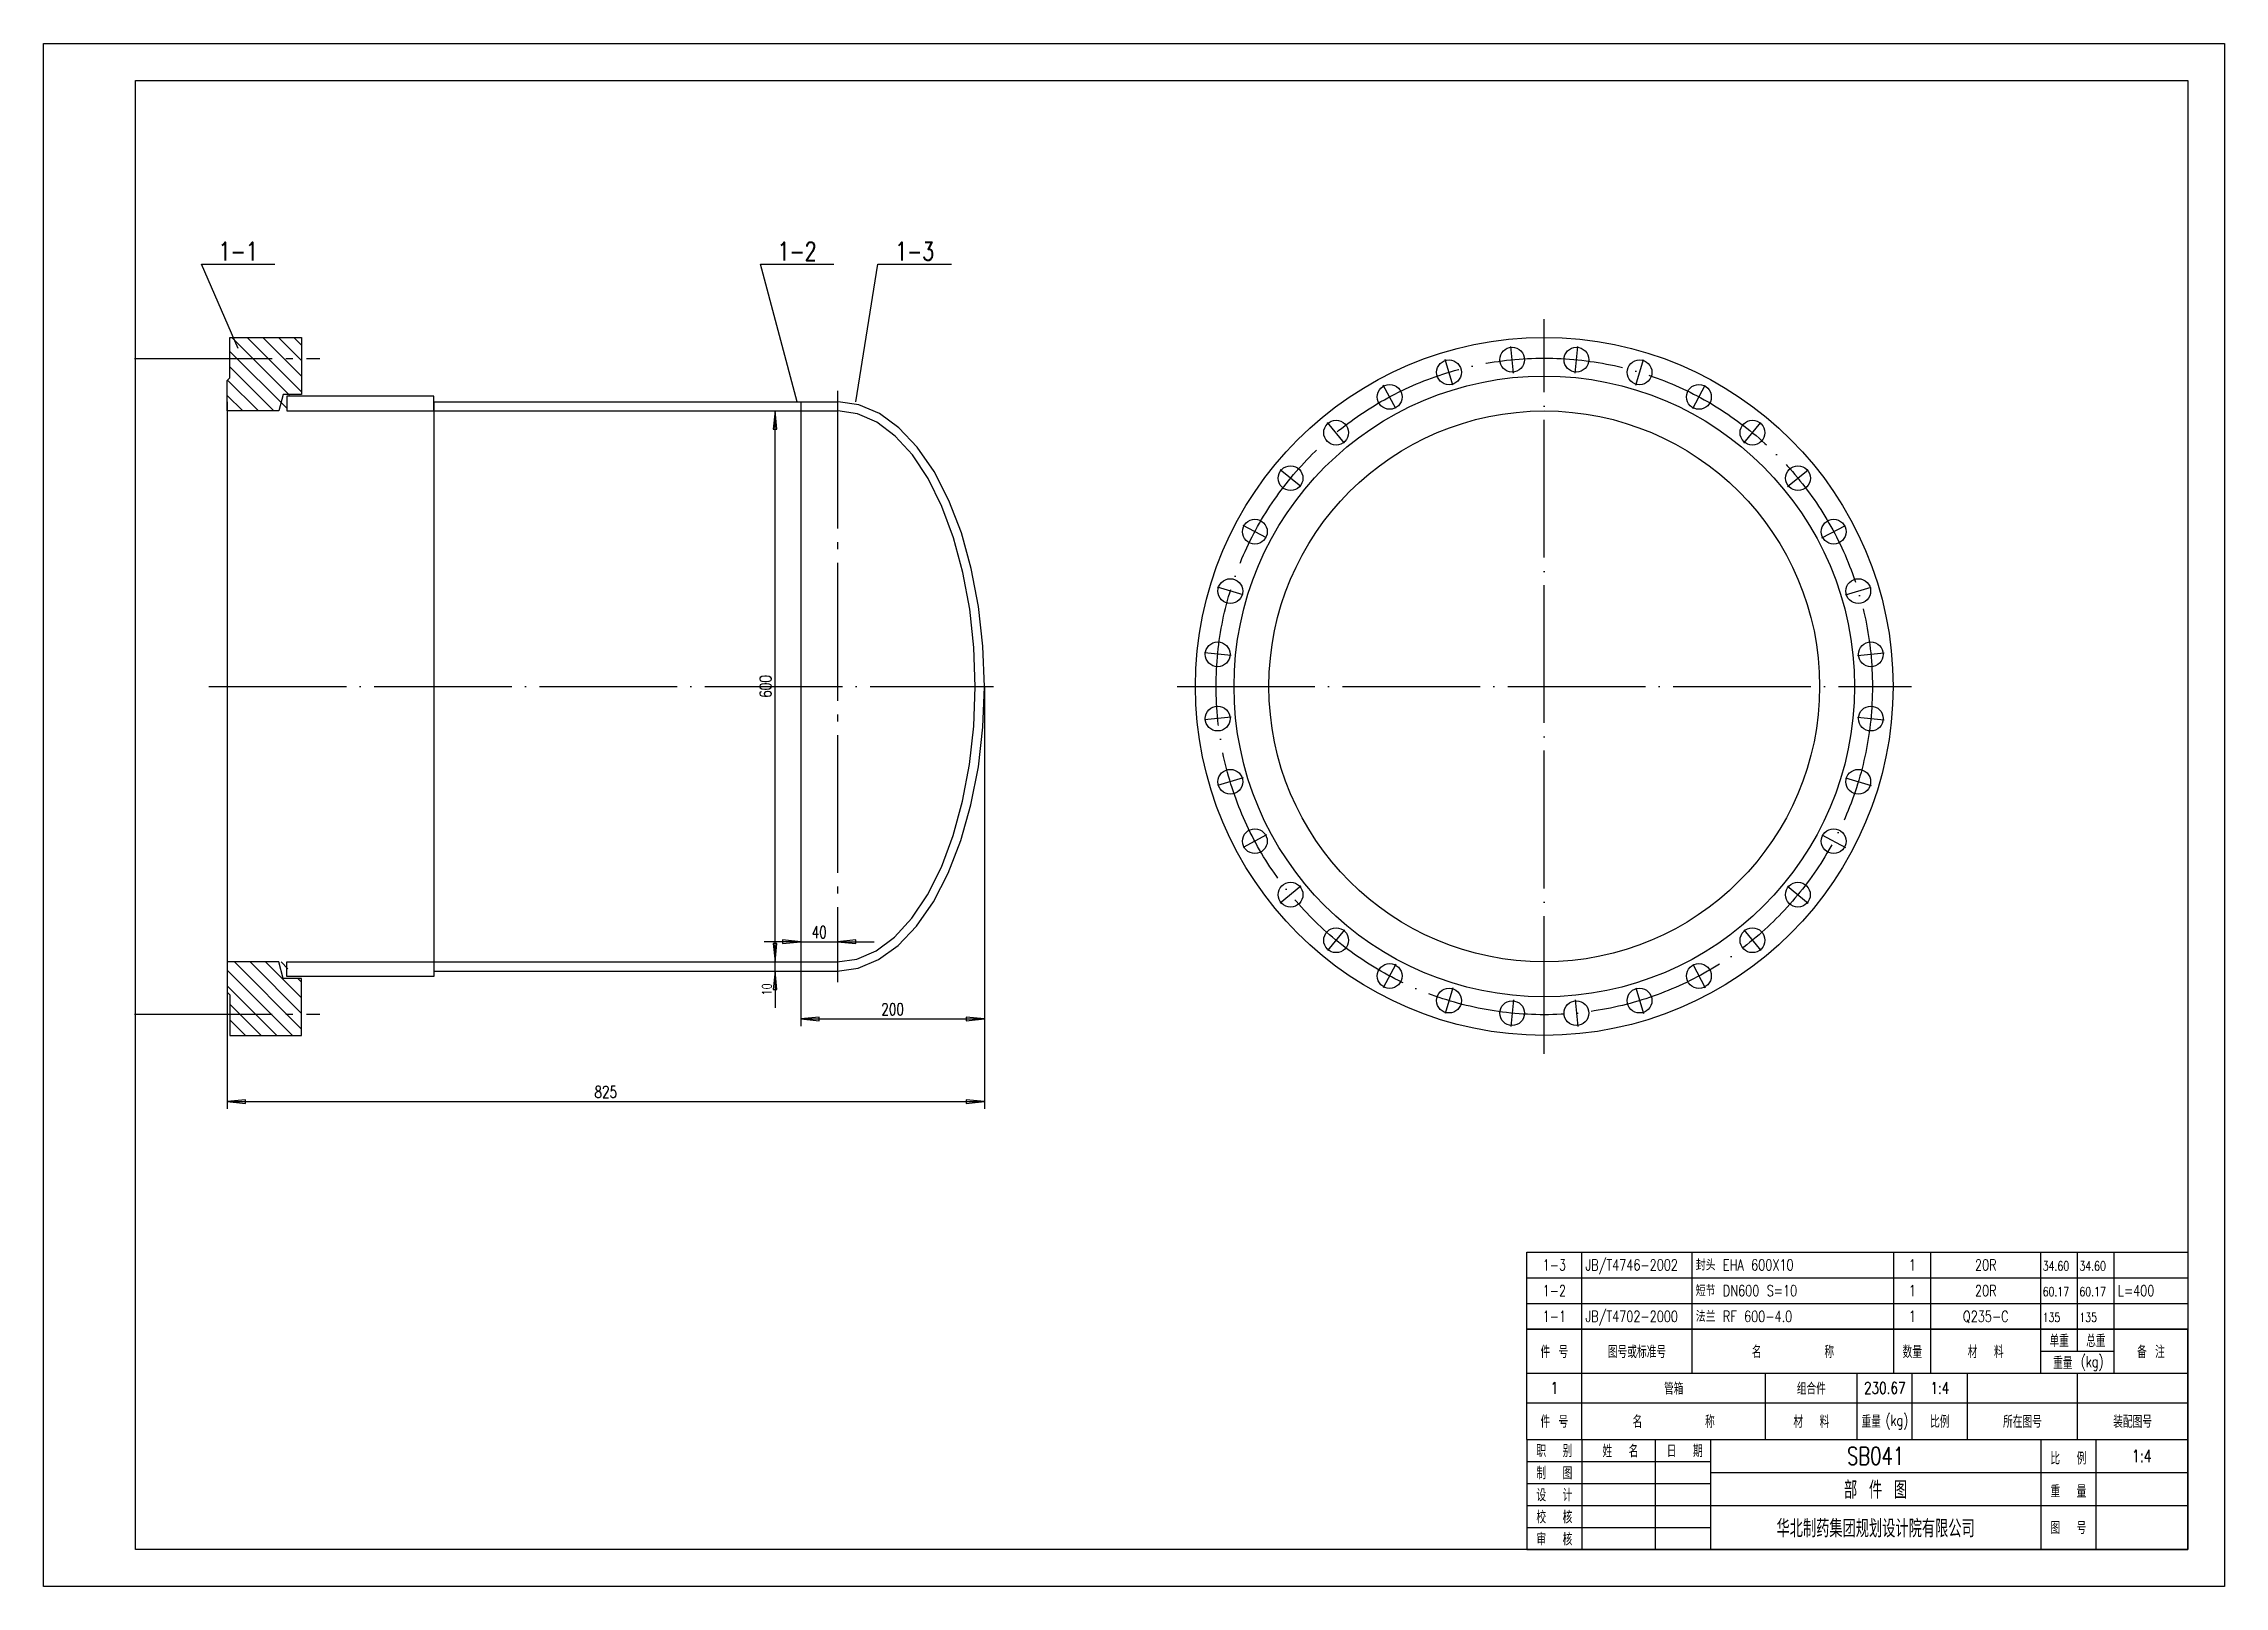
# Model space of a CAD drawing. Extents: x -100 to 2276, y -40 to 1640.
import ezdxf
from ezdxf.enums import TextEntityAlignment as Align

# ---------------------------------------------------------------- set-up
doc = ezdxf.new("R2010")
doc.units = 0
doc.header["$LTSCALE"] = 30
doc.header["$MEASUREMENT"] = 0
doc.linetypes.add('CENTER', pattern=[6.25, 5, -0.5, 0.25, -0.5])
doc.linetypes.add('DASHDOT', pattern=[6, 5, -0.5, 0, -0.5])
for name, color, linetype in [('1', 2, 'CONTINUOUS'), ('2', 1, 'CONTINUOUS'), ('3', 2, 'DASHDOT'), ('4', 2, 'CENTER')]:
    doc.layers.add(name, color=color, linetype=linetype)
doc.styles.add('HZ', font='txt', dxfattribs={"width": 0.75, "bigfont": 'hztxt'})

# ---------------------------------------------------------------- blocks, each defined once
blk = doc.blocks.new('BT2')
at = {"layer": '1', "color": 1}
for q in [(0, 30), (-180, 0)]:
    blk.add_line((-180, 30), q, dxfattribs=at)
at = {"layer": '1'}
for p, q in [((-165, 30), (-165, 0)), ((-145, 30), (-145, 0)), ((-130, 30), (-130, 0)), ((-40, 30), (-40, 0)), ((-25, 30), (-25, 0)), ((-180, 24), (-130, 24)), ((-180, 24), (-130, 24)), ((-180, 18), (-130, 18)), ((-130, 21), (0, 21)), ((-180, 12), (0, 12)), ((-180, 6), (-130, 6))]:
    blk.add_line(p, q, dxfattribs=at)
at = {"layer": '2'}
for p, q in [((0, 0), (0, 30)), ((-180, 0), (0, 0))]:
    blk.add_line(p, q, dxfattribs=at)
at = {"layer": '1', "style": 'HZ', "width": 0.75}
for s, height, p in [('职  别', 3.36, (-172.5, 27)), ('姓  名', 3.36, (-154.5, 27)), ('日  期', 3.36, (-137, 27)), ('比  例', 3.36, (-32.5, 25)), ('制  图', 3.36, (-172.5, 21)), ('重  量', 3.36, (-32.5, 16)), ('设  计', 3.36, (-172.5, 15)), ('校  核', 3.36, (-172.5, 9)), ('华北制药集团规划设计院有限公司', 4.8, (-85, 6)), ('图  号', 3.36, (-32.5, 6)), ('审  核', 3.36, (-172.5, 3))]:
    blk.add_text(s, height=height, dxfattribs=at).set_placement(p, align=Align.MIDDLE)
blk = doc.blocks.new('BT3')
at = {"layer": '1'}
for p, q in [((-165, 0), (-165, 18)), ((-115, 0), (-115, 18)), ((-90, 0), (-90, 18)), ((-75, 0), (-75, 18)), ((-60, 0), (-60, 18)), ((-30, 0), (-30, 18)), ((-180, 10), (0, 10))]:
    blk.add_line(p, q, dxfattribs=at)
at = {"layer": '2'}
for p, q in [((-180, 18), (0, 18)), ((-180, 18), (0, 18)), ((-180, 0), (-180, 18)), ((0, 0), (0, 18)), ((-180, 0), (0, 0))]:
    blk.add_line(p, q, dxfattribs=at)
at = {"layer": '1', "style": 'HZ', "width": 0.75}
for s, height, p in [('件 号', 3.36, (-172.5, 5)), ('名       称', 3.36, (-140, 5)), ('材  料', 3.36, (-102.5, 5)), ('重量', 3.36, (-86.2, 5)), ('(kg)', 3, (-79.2, 5)), ('比例', 3.36, (-67.5, 5)), ('所在图号', 3.36, (-45, 5)), ('装配图号', 3.36, (-15, 5))]:
    blk.add_text(s, height=height, dxfattribs=at).set_placement(p, align=Align.MIDDLE)
blk = doc.blocks.new('BT4')
at = {"layer": '1'}
for p, q in [((-180, 12), (0, 12)), ((-165, 0), (-165, 12)), ((-135, 0), (-135, 12)), ((-80, 0), (-80, 12)), ((-70, 0), (-70, 12)), ((-40, 0), (-40, 12)), ((-30, 6), (-30, 12)), ((-20, 0), (-20, 12)), ((-40, 6), (-20, 6))]:
    blk.add_line(p, q, dxfattribs=at)
at = {"layer": '2'}
for p, q in [((-180, 0), (-180, 12)), ((0, 0), (0, 12)), ((-180, 0), (0, 0)), ((-180, 0), (0, 0))]:
    blk.add_line(p, q, dxfattribs=at)
at = {"layer": '1', "style": 'HZ', "width": 0.75}
for s, height, p in [('件 号', 3.36, (-172.5, 6)), ('图号或标准号', 3.36, (-150, 6)), ('名       称', 3.36, (-107.5, 6)), ('数量', 3.36, (-75, 6)), ('材  料', 3.36, (-55, 6)), ('单重', 3.36, (-35, 9)), ('总重', 3.36, (-25, 9)), ('备 注', 3.36, (-10, 6)), ('重量', 3.36, (-34, 3)), ('(kg)', 3, (-26, 3))]:
    blk.add_text(s, height=height, dxfattribs=at).set_placement(p, align=Align.MIDDLE)

msp = doc.modelspace()

# ---------------------------------------------------------------- linework, layer by layer
at = {"layer": '1'}
for p, q in [((112, 1308), (72, 1400)), ((721, 1250), (681, 1400)), ((785, 1250), (809, 1400)), ((104.9, 1320), (167.8, 1257.1)), ((181, 1260.9), (121.9, 1320)), ((138.8, 1320), (181, 1277.8)), ((181, 1294.8), (155.8, 1320)), ((172.8, 1320), (181, 1311.8)), ((165.4, 1242.5), (103, 1304.9)), ((103, 1288), (151, 1240)), ((134, 1240), (100.5, 1273.5)), ((100, 1257), (117, 1240)), ((697, 640), (697, 1240)), ((925, 940), (925, 480)), ((725, 662), (765, 662)), ((171, 560), (100, 631)), ((100, 630), (100, 480)), ((107.9, 640), (181, 566.9)), ((181, 583.9), (124.9, 640)), ((141.9, 640), (181, 600.9)), ((166.2, 632.6), (158.8, 640)), ((181, 617.8), (176.8, 622)), ((697, 630), (697, 640)), ((725, 630), (725, 570)), ((100, 614), (154, 560)), ((137, 560), (103, 594)), ((103, 577), (120, 560)), ((725, 578), (925, 578)), ((100, 488), (925, 488)), ((1516, 324), (2236, 324)), ((1576, 240), (1576, 324)), ((1696, 240), (1696, 324)), ((1916, 240), (1916, 324)), ((1956, 240), (1956, 324)), ((2076, 240), (2076, 324)), ((2116, 240), (2116, 324)), ((2156, 240), (2156, 324)), ((1516, 296), (2236, 296)), ((1516, 268), (2236, 268)), ((2236, 240), (1516, 240))]:
    msp.add_line(p, q, dxfattribs=at)
msp.add_lwpolyline([(-100, -40), (-100, 1640), (2276, 1640), (2276, -40)], close=True, dxfattribs=at)
for points in [[(697, 1240), (695, 1220), (699, 1220), (697, 1240)], [(697, 640), (699, 660), (695, 660), (697, 640), (697, 680)], [(725, 662), (705, 664), (705, 660), (725, 662), (685, 662)], [(697, 640), (699, 660), (695, 660), (697, 640)], [(765, 662), (785, 660), (785, 664), (765, 662), (805, 662)], [(697, 630), (695, 610), (699, 610), (697, 630), (697, 590)], [(725, 578), (745, 576), (745, 580), (725, 578)], [(925, 578), (905, 580), (905, 576), (925, 578)], [(100, 488), (120, 486), (120, 490), (100, 488)], [(925, 488), (905, 490), (905, 486), (925, 488)]]:
    msp.add_lwpolyline(points, dxfattribs=at)
for points in [[(697, 1240), (695, 1220), (699, 1220), (697, 1240)], [(697, 640), (699, 660), (695, 660), (697, 640)], [(697, 640), (699, 660), (695, 660), (697, 640)], [(725, 662), (705, 664), (705, 660), (725, 662)], [(765, 662), (785, 660), (785, 664), (765, 662)], [(697, 630), (695, 610), (699, 610), (697, 630)], [(725, 578), (745, 576), (745, 580), (725, 578)], [(925, 578), (905, 580), (905, 576), (925, 578)], [(100, 488), (120, 486), (120, 490), (100, 488)], [(925, 488), (905, 490), (905, 486), (925, 488)]]:
    msp.add_solid(points, dxfattribs=at)
at = {"layer": '2'}
for p, q in [((72, 1400), (152, 1400)), ((681, 1400), (761, 1400)), ((809, 1400), (889, 1400)), ((103, 1276), (103, 1320)), ((103, 1320), (181, 1320)), ((181, 1320), (181, 1258)), ((100, 1273), (103, 1276)), ((100, 1240), (100, 1273)), ((100, 1250), (100, 630)), ((156.2, 1240), (100, 1240)), ((161, 1258), (156.2, 1240)), ((181, 1258), (161, 1258)), ((325, 1250), (765, 1250)), ((325, 1250), (325, 630)), ((325, 1240), (765, 1240)), ((725, 1250), (725, 630)), ((100, 640), (100, 607)), ((156.2, 640), (100, 640)), ((161, 622), (156.2, 640)), ((181, 622), (161, 622)), ((181, 560), (181, 622)), ((325, 640), (765, 640)), ((325, 630), (765, 630)), ((100, 607), (103, 604)), ((103, 604), (103, 560)), ((103, 560), (181, 560)), ((1516, 240), (1516, 324))]:
    msp.add_line(p, q, dxfattribs=at)
for points in [[(0, 0), (0, 1600), (2236, 1600), (2236, 0)], [(325, 1240), (325, 1256), (165, 1256), (165, 1240)], [(325, 640), (325, 624), (165, 624), (165, 640)]]:
    msp.add_lwpolyline(points, close=True, dxfattribs=at)
for points in [[(764.7, 630), (787.5, 633.1), (809.8, 642.5), (831.2, 657.9), (851.2, 679.1), (869.5, 705.5), (885.7, 736.8), (899.4, 772.1), (910.4, 810.9), (918.4, 852.3), (923.3, 895.5), (925, 939.6), (923.4, 983.7), (918.6, 1026.9), (910.7, 1068.3), (899.9, 1107.2), (886.2, 1142.6), (870.1, 1173.9), (851.9, 1200.5), (831.9, 1221.7), (810.6, 1237.3), (788.3, 1246.8), (765.6, 1250)], [(764.7, 640), (786.1, 643), (807, 652.1), (827, 667), (845.8, 687.5), (863, 713.1), (878.1, 743.3), (891, 777.6), (901.3, 815.1), (908.8, 855.1), (913.4, 896.9), (915, 939.6), (913.5, 982.3), (909, 1024.1), (901.6, 1064.2), (891.4, 1101.8), (878.7, 1136.1), (863.6, 1166.4), (846.5, 1192.1), (827.8, 1212.6), (807.7, 1227.7), (786.9, 1236.9), (765.5, 1240)]]:
    msp.add_lwpolyline(points, dxfattribs=at)
for centre, radius in [((1535, 940), 380), ((1500, 1295.8), 13.5), ((1570, 1295.8), 13.5), ((1431.2, 1282.1), 13.5), ((1638.8, 1282.1), 13.5), ((1535, 940), 338), ((1366.5, 1255.3), 13.5), ((1703.5, 1255.3), 13.5), ((1535, 940), 300), ((1308.2, 1216.4), 13.5), ((1761.8, 1216.3), 13.5), ((1258.6, 1166.8), 13.5), ((1811.4, 1166.8), 13.5), ((1219.7, 1108.5), 13.5), ((1850.3, 1108.5), 13.5), ((1192.9, 1043.8), 13.5), ((1877.1, 1043.8), 13.5), ((1179.2, 975), 13.5), ((1890.8, 975), 13.5), ((1179.2, 905), 13.5), ((1890.8, 905), 13.5), ((1192.9, 836.2), 13.5), ((1877.1, 836.2), 13.5), ((1219.7, 771.5), 13.5), ((1850.3, 771.5), 13.5), ((1258.6, 713.2), 13.5), ((1811.3, 713.2), 13.5), ((1308.2, 663.6), 13.5), ((1761.8, 663.6), 13.5), ((1366.5, 624.7), 13.5), ((1703.5, 624.7), 13.5), ((1431.2, 597.9), 13.5), ((1500, 584.2), 13.5), ((1570, 584.2), 13.5), ((1638.8, 597.9), 13.5)]:
    msp.add_circle(centre, radius, dxfattribs=at)
at = {"layer": '3'}
for p, q in [((1535, 540), (1535, 1340)), ((1501.4, 1281.3), (1498.5, 1310.2)), ((1568.6, 1281.3), (1571.5, 1310.2)), ((1435.4, 1268.2), (1427, 1296)), ((1634.6, 1268.2), (1643, 1296)), ((1373.3, 1242.5), (1359.6, 1268.1)), ((1696.7, 1242.5), (1710.4, 1268.1)), ((1317.4, 1205.1), (1299, 1227.6)), ((1752.6, 1205.1), (1771, 1227.6)), ((1269.9, 1157.6), (1247.4, 1176)), ((1800.1, 1157.6), (1822.6, 1176)), ((1232.5, 1101.7), (1206.9, 1115.4)), ((1837.5, 1101.7), (1863.1, 1115.4)), ((1206.8, 1039.6), (1179, 1048)), ((1863.2, 1039.6), (1891, 1048)), ((1193.7, 973.6), (1164.8, 976.5)), ((1876.3, 973.6), (1905.2, 976.5)), ((80, 940), (935, 940)), ((1135, 940), (1935, 940)), ((1193.7, 906.4), (1164.8, 903.5)), ((1876.3, 906.4), (1905.2, 903.5)), ((1206.8, 840.4), (1179, 832)), ((1863.2, 840.4), (1891, 832)), ((1232.5, 778.3), (1206.9, 764.6)), ((1837.5, 778.3), (1863.1, 764.6)), ((1269.9, 722.4), (1247.4, 704)), ((1800.1, 722.4), (1822.6, 704)), ((1317.4, 674.9), (1299, 652.4)), ((1752.6, 674.9), (1771, 652.4)), ((1373.3, 637.5), (1359.6, 611.9)), ((1696.7, 637.5), (1710.4, 611.9)), ((1435.4, 611.8), (1427, 584)), ((1501.4, 598.7), (1498.5, 569.8)), ((1568.6, 598.7), (1571.5, 569.8)), ((1634.6, 611.8), (1643, 584))]:
    msp.add_line(p, q, dxfattribs=at)
msp.add_circle((1535, 940), 357.5, dxfattribs=at)
at = {"layer": '4'}
for p, q in [((-1, 1297), (201, 1297)), ((765, 1262), (765, 618)), ((-1, 583), (201, 583))]:
    msp.add_line(p, q, dxfattribs=at)

# ---------------------------------------------------------------- block references
at = {"layer": '1', "xscale": 4, "yscale": 4, "zscale": 4}
for name, p in [('BT4', (2236, 192)), ('BT3', (2236, 120)), ('BT2', (2236, 0))]:
    msp.add_blockref(name, p, dxfattribs=at)

# ---------------------------------------------------------------- texts
at = {"layer": '1', "style": 'HZ', "width": 0.75}
for s, height, p in [('1-1', 19.97, (112, 1404)), ('1-2', 19.97, (721, 1404)), ('1-3', 19.97, (849, 1404)), ('40', 12.8, (745, 666)), ('200', 12.8, (825, 582)), ('825', 12.8, (512.5, 492)), ('1-3', 12, (1546, 304)), ('1', 12, (1936, 304)), ('20R', 12, (2016, 304)), ('1-2', 12, (1546, 276)), ('1', 12, (1936, 276)), ('20R', 12, (2016, 276)), ('1-1', 12, (1546, 248)), ('1', 12, (1936, 248)), ('Q235-C', 12, (2016, 248))]:
    msp.add_text(s, height=height, dxfattribs=at).set_placement(p, align=Align.CENTER)
for s, height, p in [('600', 12.8, (693, 940)), ('10', 10.24, (693, 610))]:
    msp.add_text(s, height=height, rotation=90, dxfattribs=at).set_placement(p, align=Align.CENTER)
for s, height, p in [('JB/T4746-2002', 12, (1580, 304)), ('封头 EHA 600X10', 12, (1700, 304)), ('34.60', 10, (2078, 304)), ('34.60', 10, (2118, 304)), ('短节 DN600 S=10', 12, (1700, 276)), ('60.17', 10, (2078, 276)), ('60.17', 10, (2118, 276)), ('L=400  ', 12, (2160, 276)), ('JB/T4702-2000', 12, (1580, 248)), ('法兰 RF 600-4.0', 12, (1700, 248)), ('135', 10, (2078, 248)), ('135', 10, (2118, 248))]:
    msp.add_text(s, height=height, dxfattribs=at).set_placement(p)
for s, height, p in [('1', 12.8, (1546, 176)), ('管箱', 12.8, (1676, 176)), ('组合件', 12.8, (1826, 176)), ('230.67', 12.8, (1906, 176)), ('1:4', 12.8, (1966, 176)), ('SB041', 19.2, (1896, 102)), ('1:4', 13.44, (2186, 102)), ('部 件 图', 19.2, (1896, 66))]:
    msp.add_text(s, height=height, dxfattribs=at).set_placement(p, align=Align.MIDDLE)

doc.saveas('drawing.dxf')
